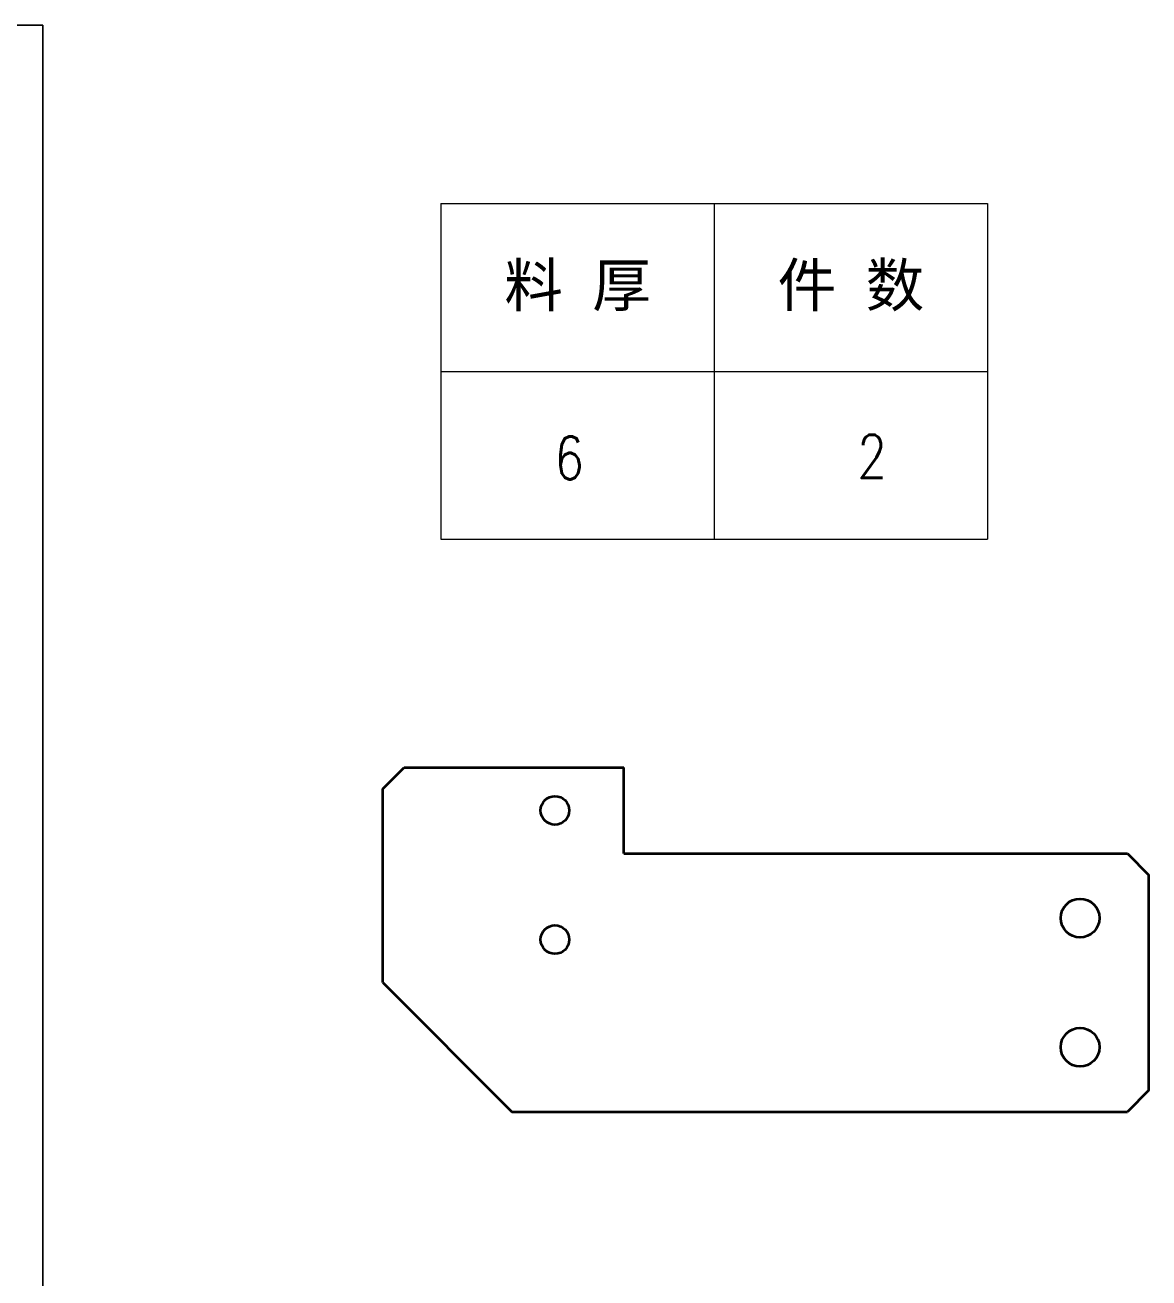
# Model space of a CAD drawing. Header units: millimetres. Extents: x -50043 to 104182, y -50696 to 36662.
# Drawn here: x -47003.8 to -46742.7, y 36075.4 to 36366.4 of the extents above; entities that cross this region are included whole.
import ezdxf
from ezdxf.enums import TextEntityAlignment as Align

# ---------------------------------------------------------------- set-up
doc = ezdxf.new("R2010")
doc.units = ezdxf.units.MM
doc.header["$LTSCALE"] = 0.5
doc.layers.add('图框', color=7, linetype='Continuous', lineweight=18)
doc.layers.add('标注线', color=3, linetype='Continuous', lineweight=18)
doc.layers.add('打印', color=7, linetype='Continuous', lineweight=15, plot=False)
doc.layers.add('打印-禁用', color=7, linetype='Continuous', lineweight=15, plot=False)
doc.styles.add('DIM', font='romans.shx', dxfattribs={"width": 0.8, "bigfont": 'bigfont.shx'})
doc.styles.get("Standard").update_dxf_attribs({"font": 'simplex.shx'})

# ---------------------------------------------------------------- blocks, each defined once
blk = doc.blocks.new('GZDEH零件A3图框V01版')
at = {"layer": '打印-禁用', "linetype": 'Continuous'}
for p, q in [((3277.49, -1549.46), (2857.49, -1549.46)), ((3277.49, -1846.46), (3277.49, -1549.46))]:
    blk.add_line(p, q, dxfattribs=at)
blk = doc.blocks.new('DEH A3')
at = {"layer": '图框'}
blk.add_blockref('GZDEH零件A3图框V01版', (-2857.49, 1846.46), dxfattribs=at)
blk = doc.blocks.new('*T302')
at = {"color": 0, "linetype": 'ByBlock', "lineweight": -2, "transparency": 16777216}
for p, q in [((0, 0), (127, 0)), ((0, 0), (0, -78)), ((63.5, 0), (63.5, -78)), ((127, 0), (127, -78)), ((0, -39), (127, -39)), ((0, -78), (127, -78))]:
    blk.add_line(p, q, dxfattribs=at)
at = {"color": 0, "transparency": 16777216, "char_height": 10, "width": 60.5, "attachment_point": 5}
for s, insert in [('{\\fSimSun|b0|i0|c134|p2;料 厚}', (31.75, -19.5)), ('{\\fSimSun|b0|i0|c134|p2;件 数}', (95.25, -19.5))]:
    blk.add_mtext(s, dxfattribs=dict(at, insert=insert))
blk = doc.blocks.new('拆图参数')
blk.add_blockref('*T302', (-63.5, 78))
at = {"style": 'DIM', "width": 0.8}
blk.add_attdef('6', text='', height=10, dxfattribs=at).set_placement((-37.13, 18.91), align=Align.MIDDLE_LEFT)
blk.add_attdef('1', text='', height=10, dxfattribs=at).set_placement((36.65, 19.27), align=Align.MIDDLE_CENTER)

msp = doc.modelspace()

# ---------------------------------------------------------------- linework, layer by layer
at = {"color": 7, "lineweight": 35, "ltscale": 0.176777}
for p, q in [((-46920.684, 36188.964), (-46915.684, 36193.964)), ((-46747.684, 36173.964), (-46742.684, 36168.964)), ((-46742.684, 36118.964), (-46747.684, 36113.964))]:
    msp.add_line(p, q, dxfattribs=at)
at = {"color": 7, "lineweight": 35}
for p, q in [((-46915.684, 36193.964), (-46864.684, 36193.964)), ((-46864.684, 36173.964), (-46864.684, 36193.964)), ((-46920.684, 36143.964), (-46920.684, 36188.964)), ((-46742.684, 36118.964), (-46742.684, 36168.964)), ((-46920.684, 36143.964), (-46890.684, 36113.964))]:
    msp.add_line(p, q, dxfattribs=at)
at = {"color": 7, "lineweight": 35, "ltscale": 0.3}
for p, q in [((-46864.684, 36173.964), (-46747.684, 36173.964)), ((-46890.684, 36113.964), (-46747.684, 36113.964))]:
    msp.add_line(p, q, dxfattribs=at)
at = {"color": 7, "lineweight": 35}
for centre, radius in [((-46880.684, 36183.964), 3.324), ((-46758.684, 36158.964), 4.5), ((-46880.684, 36153.964), 3.324), ((-46758.684, 36128.964), 4.5)]:
    msp.add_circle(centre, radius, dxfattribs=at)
at = {"layer": '打印'}
msp.add_lwpolyline([(-47839.646, 36366.417), (-46999.646, 36366.417), (-46999.646, 35772.417), (-47839.646, 35772.417)], close=True, dxfattribs=at)

# ---------------------------------------------------------------- block references
at = {"layer": '图框', "xscale": 2, "yscale": 2, "zscale": 2}
msp.add_blockref('DEH A3', (-47839.646, 35772.417), dxfattribs=at)
at = {"layer": '标注线'}
msp.add_blockref('拆图参数', (-46843.666, 36246.957), dxfattribs=at).add_auto_attribs({'1': '2', '6': '6'})

doc.saveas('drawing.dxf')
